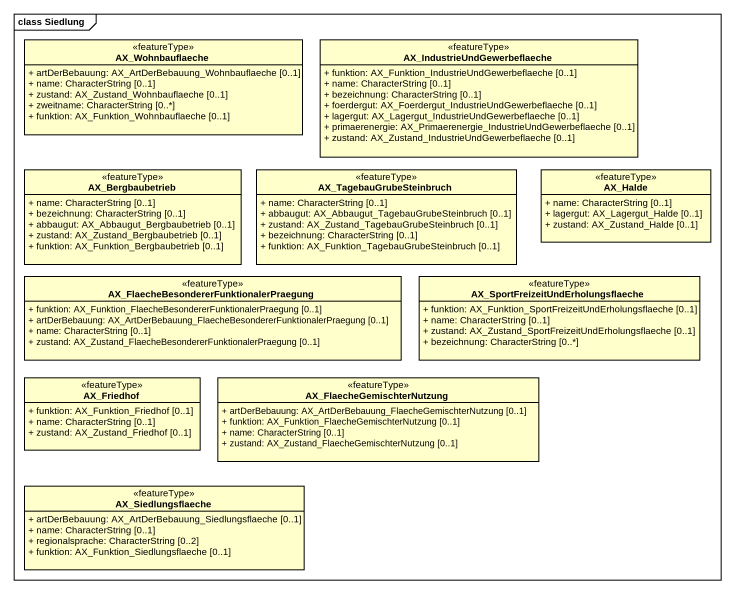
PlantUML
@startuml
mainframe class Siedlung
hide circle
hide empty members
skinparam classAttributeIconSize 0
class AX_Wohnbauflaeche <<featureType>> {
  + artDerBebauung: AX_ArtDerBebauung_Wohnbauflaeche [0..1]
  + name: CharacterString [0..1]
  + zustand: AX_Zustand_Wohnbauflaeche [0..1]
  + zweitname: CharacterString [0..*]
  + funktion: AX_Funktion_Wohnbauflaeche [0..1]
}
class "AX_IndustrieUndGewerbeflaeche" as AX_IndustrieUndGewerbeflaech <<featureType>> {
  + funktion: AX_Funktion_IndustrieUndGewerbeflaeche [0..1]
  + name: CharacterString [0..1]
  + bezeichnung: CharacterString [0..1]
  + foerdergut: AX_Foerdergut_IndustrieUndGewerbeflaeche [0..1]
  + lagergut: AX_Lagergut_IndustrieUndGewerbeflaeche [0..1]
  + primaerenergie: AX_Primaerenergie_IndustrieUndGewerbeflaeche [0..1]
  + zustand: AX_Zustand_IndustrieUndGewerbeflaeche [0..1]
}
class AX_Bergbaubetrieb <<featureType>> {
  + name: CharacterString [0..1]
  + bezeichnung: CharacterString [0..1]
  + abbaugut: AX_Abbaugut_Bergbaubetrieb [0..1]
  + zustand: AX_Zustand_Bergbaubetrieb [0..1]
  + funktion: AX_Funktion_Bergbaubetrieb [0..1]
}
class AX_TagebauGrubeSteinbruch <<featureType>> {
  + name: CharacterString [0..1]
  + abbaugut: AX_Abbaugut_TagebauGrubeSteinbruch [0..1]
  + zustand: AX_Zustand_TagebauGrubeSteinbruch [0..1]
  + bezeichnung: CharacterString [0..1]
  + funktion: AX_Funktion_TagebauGrubeSteinbruch [0..1]
}
class AX_Halde <<featureType>> {
  + name: CharacterString [0..1]
  + lagergut: AX_Lagergut_Halde [0..1]
  + zustand: AX_Zustand_Halde [0..1]
}
class "AX_FlaecheBesondererFunktionalerPraegung" as AX_FlaecheBesondererFunktion <<featureType>> {
  + funktion: AX_Funktion_FlaecheBesondererFunktionalerPraegung [0..1]
  + artDerBebauung: AX_ArtDerBebauung_FlaecheBesondererFunktionalerPraegung [0..1]
  + name: CharacterString [0..1]
  + zustand: AX_Zustand_FlaecheBesondererFunktionalerPraegung [0..1]
}
class "AX_SportFreizeitUndErholungsflaeche" as AX_SportFreizeitUndErholungs <<featureType>> {
  + funktion: AX_Funktion_SportFreizeitUndErholungsflaeche [0..1]
  + name: CharacterString [0..1]
  + zustand: AX_Zustand_SportFreizeitUndErholungsflaeche [0..1]
  + bezeichnung: CharacterString [0..*]
}
class AX_Friedhof <<featureType>> {
  + funktion: AX_Funktion_Friedhof [0..1]
  + name: CharacterString [0..1]
  + zustand: AX_Zustand_Friedhof [0..1]
}
class AX_FlaecheGemischterNutzung <<featureType>> {
  + artDerBebauung: AX_ArtDerBebauung_FlaecheGemischterNutzung [0..1]
  + funktion: AX_Funktion_FlaecheGemischterNutzung [0..1]
  + name: CharacterString [0..1]
  + zustand: AX_Zustand_FlaecheGemischterNutzung [0..1]
}
class AX_Siedlungsflaeche <<featureType>> {
  + artDerBebauung: AX_ArtDerBebauung_Siedlungsflaeche [0..1]
  + name: CharacterString [0..1]
  + regionalsprache: CharacterString [0..2]
  + funktion: AX_Funktion_Siedlungsflaeche [0..1]
}
@enduml
